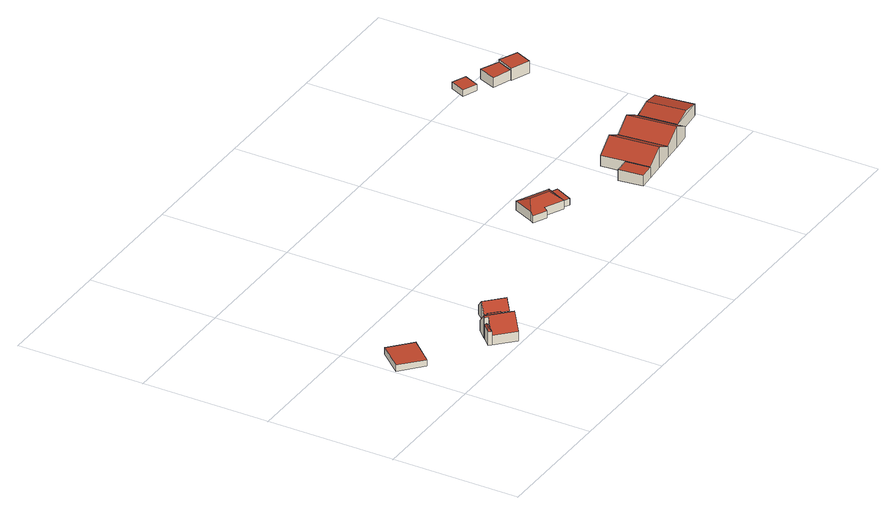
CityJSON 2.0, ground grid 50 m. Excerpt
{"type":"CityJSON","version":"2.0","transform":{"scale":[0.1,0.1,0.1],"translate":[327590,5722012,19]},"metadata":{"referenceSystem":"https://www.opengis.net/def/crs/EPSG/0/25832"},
"CityObjects":{
"building1":{"type":"Building","attributes":{"Geometrietyp2DReferenz":"3000","Gemeindeschluessel":"05170004","function":"51009_1610","roofType":"1000","measuredHeight":2.67},"geometry":[{"type":"Solid","lod":"2","boundaries":[[[[0,1,2,3]],[[4,5,1,0]],[[6,7,5,4]],[[3,2,7,6]],[[4,0,3,6]],[[1,5,7,2]]]],"semantics":{"surfaces":[{"type":"WallSurface"},{"type":"RoofSurface"},{"type":"GroundSurface"}],"values":[[0,0,0,0,1,2]]}}]},
"building2":{"type":"Building","attributes":{"Geometrietyp2DReferenz":"3000","Gemeindeschluessel":"05170004","function":"51009_1610","roofType":"5000","measuredHeight":6.11},"geometry":[{"type":"Solid","lod":"2","boundaries":[[[[8,9,10,11]],[[12,13,9,8]],[[14,15,13,12]],[[11,10,15,14]],[[8,16,12]],[[14,17,11]],[[11,17,16,8]],[[12,16,17,14]],[[9,13,15,10]]]],"semantics":{"surfaces":[{"type":"WallSurface"},{"type":"RoofSurface"},{"type":"GroundSurface"}],"values":[[0,0,0,0,1,0,1,1,2]]}}]},
"building3":{"type":"Building","attributes":{"Gemeindeschluessel":"05170004","Geometrietyp2DReferenz":"3000","function":"31001_1010"},"address":[{"country":"Germany","locality":"Alpen","thoroughfareNumber":"8","thoroughfareName":"Eppinghoven"}],"children":["building3-1","building3-2"]},
"building3-1":{"type":"BuildingPart","attributes":{"roofType":"3100","measuredHeight":9.1},"parents":["building3"],"geometry":[{"type":"Solid","lod":"2","boundaries":[[[[18,19,20,21]],[[22,23,19,18]],[[24,25,23,22]],[[26,27,25,24]],[[28,29,27,26]],[[30,31,29,28]],[[32,33,31,30]],[[34,35,33,32]],[[21,20,36,37]],[[21,37,34,32,30,18]],[[28,26,24,22,18,30]],[[19,23,25,27,29,31,33,35,36,20]],[[37,36,35,34]]]],"semantics":{"surfaces":[{"type":"WallSurface"},{"type":"RoofSurface"},{"type":"GroundSurface"},{"type":"ClosureSurface"}],"values":[[0,0,0,0,0,0,0,0,0,1,1,2,3]]}}]},
"building3-2":{"type":"BuildingPart","attributes":{"roofType":"1000","measuredHeight":3.96},"parents":["building3"],"geometry":[{"type":"Solid","lod":"2","boundaries":[[[[38,39,35,34]],[[40,41,39,38]],[[37,36,41,40]],[[40,38,34,37]],[[39,41,36,35]],[[34,35,36,37]]]],"semantics":{"surfaces":[{"type":"WallSurface"},{"type":"RoofSurface"},{"type":"GroundSurface"},{"type":"ClosureSurface"}],"values":[[0,0,0,1,2,3]]}}]},
"building4":{"type":"Building","attributes":{"Geometrietyp2DReferenz":"3000","Gemeindeschluessel":"05170004","function":"31001_2463","roofType":"3100","measuredHeight":6.96},"address":[{"country":"Germany","locality":"Alpen","thoroughfareNumber":"8","thoroughfareName":"Eppinghoven"}],"geometry":[{"type":"Solid","lod":"2","boundaries":[[[[42,43,44,45]],[[46,47,43,42]],[[48,49,47,46]],[[50,51,49,48]],[[52,53,51,50]],[[54,41,53,52]],[[55,39,41,54]],[[45,44,39,55]],[[45,55,54,52,50,42]],[[48,46,42,50]],[[43,47,49,51,53,41,39,44]]]],"semantics":{"surfaces":[{"type":"WallSurface"},{"type":"RoofSurface"},{"type":"GroundSurface"}],"values":[[0,0,0,0,0,0,0,0,1,1,2]]}}]},
"building5":{"type":"Building","attributes":{"Geometrietyp2DReferenz":"3000","Gemeindeschluessel":"05170004","function":"31001_1010","roofType":"3200","measuredHeight":5.9},"address":[{"country":"Germany","locality":"Alpen","thoroughfareNumber":"9","thoroughfareName":"Eppinghoven"}],"geometry":[{"type":"Solid","lod":"2","boundaries":[[[[56,57,58,59]],[[60,61,57,56]],[[62,63,61,60]],[[64,65,63,62]],[[66,67,65,64]],[[68,69,67,66]],[[70,71,69,68]],[[72,73,71,70]],[[59,58,73,72]],[[74,60,56,59,72,70,75]],[[70,68,66,64,75]],[[75,64,62,74]],[[62,60,74]],[[57,61,63,65,67,69,71,73,58]]]],"semantics":{"surfaces":[{"type":"WallSurface"},{"type":"RoofSurface"},{"type":"GroundSurface"}],"values":[[0,0,0,0,0,0,0,0,0,1,1,1,1,2]]}}]},
"building6":{"type":"Building","attributes":{"Geometrietyp2DReferenz":"3000","Gemeindeschluessel":"05170004","function":"31001_2463","roofType":"1000","measuredHeight":2.62},"address":[{"country":"Germany","locality":"Alpen","thoroughfareNumber":"9","thoroughfareName":"Eppinghoven"}],"geometry":[{"type":"Solid","lod":"2","boundaries":[[[[76,77,67,78]],[[79,80,77,76]],[[81,69,80,79]],[[78,67,69,81]],[[79,76,78,81]],[[77,80,69,67]]]],"semantics":{"surfaces":[{"type":"WallSurface"},{"type":"RoofSurface"},{"type":"GroundSurface"}],"values":[[0,0,0,0,1,2]]}}]},
"building7":{"type":"Building","attributes":{"Geometrietyp2DReferenz":"3000","Gemeindeschluessel":"05170004","function":"51009_1610","roofType":"1000","measuredHeight":4.32},"geometry":[{"type":"Solid","lod":"2","boundaries":[[[[82,83,84,85]],[[86,87,83,82]],[[88,89,87,86]],[[85,84,89,88]],[[86,82,85,88]],[[83,87,89,84]]]],"semantics":{"surfaces":[{"type":"WallSurface"},{"type":"RoofSurface"},{"type":"GroundSurface"}],"values":[[0,0,0,0,1,2]]}}]},
"building8":{"type":"Building","attributes":{"Geometrietyp2DReferenz":"3000","Gemeindeschluessel":"05170004","function":"31001_2720","roofType":"3100","measuredHeight":8.45},"address":[{"country":"Germany","locality":"Alpen","thoroughfareNumber":"11","thoroughfareName":"Eppinghoven"}],"geometry":[{"type":"Solid","lod":"2","boundaries":[[[[90,91,84,92]],[[93,94,91,90]],[[95,96,94,93]],[[97,98,96,95]],[[99,100,98,97]],[[101,83,100,99]],[[92,84,83,101]],[[97,95,93,99]],[[90,92,101,99,93]],[[91,94,96,98,100,83,84]]]],"semantics":{"surfaces":[{"type":"WallSurface"},{"type":"RoofSurface"},{"type":"GroundSurface"}],"values":[[0,0,0,0,0,0,0,1,1,2]]}}]},
"building9":{"type":"Building","attributes":{"Geometrietyp2DReferenz":"3000","Gemeindeschluessel":"05170004","function":"31001_2720","roofType":"3100","measuredHeight":8.46},"address":[{"country":"Germany","locality":"Alpen","thoroughfareNumber":"11","thoroughfareName":"Eppinghoven"}],"geometry":[{"type":"Solid","lod":"2","boundaries":[[[[102,103,96,95]],[[104,105,103,102]],[[106,107,105,104]],[[108,109,107,106]],[[110,111,109,108]],[[112,113,111,110]],[[97,98,113,112]],[[95,96,98,97]],[[95,97,112,102]],[[110,108,106,104,102,112]],[[103,105,107,109,111,113,98,96]]]],"semantics":{"surfaces":[{"type":"WallSurface"},{"type":"RoofSurface"},{"type":"GroundSurface"}],"values":[[0,0,0,0,0,0,0,0,1,1,2]]}}]},
"building10":{"type":"Building","attributes":{"Geometrietyp2DReferenz":"3000","Gemeindeschluessel":"05170004","function":"31001_2720","roofType":"3100","measuredHeight":6.16},"address":[{"country":"Germany","locality":"Alpen","thoroughfareNumber":"11","thoroughfareName":"Eppinghoven"}],"geometry":[{"type":"Solid","lod":"2","boundaries":[[[[114,115,116,117]],[[118,119,115,114]],[[120,121,119,118]],[[117,116,121,120]],[[114,122,118]],[[120,123,117]],[[117,123,122,114]],[[118,122,123,120]],[[115,119,121,116]]]],"semantics":{"surfaces":[{"type":"WallSurface"},{"type":"RoofSurface"},{"type":"GroundSurface"}],"values":[[0,0,0,0,0,0,1,1,2]]}}]},
"building11":{"type":"Building","attributes":{"Geometrietyp2DReferenz":"3000","Gemeindeschluessel":"05170004","function":"51009_1610","roofType":"1000","measuredHeight":2.61},"geometry":[{"type":"Solid","lod":"2","boundaries":[[[[124,125,126,127]],[[128,129,125,124]],[[130,131,129,128]],[[127,126,131,130]],[[128,124,127,130]],[[125,129,131,126]]]],"semantics":{"surfaces":[{"type":"WallSurface"},{"type":"RoofSurface"},{"type":"GroundSurface"}],"values":[[0,0,0,0,1,2]]}}]},
"building12":{"type":"Building","attributes":{"Geometrietyp2DReferenz":"3000","Gemeindeschluessel":"05170004","function":"31001_2720","roofType":"1000","measuredHeight":4.05},"address":[{"country":"Germany","locality":"Alpen","thoroughfareNumber":"12","thoroughfareName":"Eppinghoven"}],"geometry":[{"type":"Solid","lod":"2","boundaries":[[[[132,133,134,135]],[[136,137,133,132]],[[138,139,137,136]],[[135,134,139,138]],[[136,132,135,138]],[[133,137,139,134]]]],"semantics":{"surfaces":[{"type":"WallSurface"},{"type":"RoofSurface"},{"type":"GroundSurface"}],"values":[[0,0,0,0,1,2]]}}]},
"building13":{"type":"Building","attributes":{"Geometrietyp2DReferenz":"3000","Gemeindeschluessel":"05170004","function":"31001_2720","roofType":"1000","measuredHeight":4.94},"address":[{"country":"Germany","locality":"Alpen","thoroughfareNumber":"12","thoroughfareName":"Eppinghoven"}],"geometry":[{"type":"Solid","lod":"2","boundaries":[[[[140,141,142,143]],[[144,145,141,140]],[[146,147,145,144]],[[148,149,147,146]],[[143,142,149,148]],[[146,144,140,143,148]],[[141,145,147,149,142]]]],"semantics":{"surfaces":[{"type":"WallSurface"},{"type":"RoofSurface"},{"type":"GroundSurface"}],"values":[[0,0,0,0,0,1,2]]}}]}
},
"vertices":[
[94,206,34],[94,206,8],[175,298,8],[175,298,34],[9,282,34],[9,282,8],[90,374,34],[90,374,8],
[312,71,75],[312,71,20],[345,105,20],[345,105,75],[301,82,75],[301,82,20],[334,115,75],[334,115,20],[325,96,81],[339,110,81],
[417,42,110],[417,42,19],[453,80,19],[453,80,59],[380,5,59],[380,5,19],[312,71,59],[312,71,19],[345,105,105],[345,105,19],[334,115,105],[334,115,19],[338,119,110],[338,119,19],[374,156,59],[374,156,19],[401,131,59],[401,131,19],[435,97,19],[435,97,59],
[428,159,59],[428,159,19],[463,125,59],[463,125,19],
[444,191,89],[444,191,19],[420,167,19],[420,167,55],[467,215,55],[467,215,19],[533,151,55],[533,151,19],[510,127,89],[510,127,19],[486,102,55],[486,102,19],[463,125,55],[428,159,55],
[1086,354,44],[1086,354,15],[1138,329,15],[1138,329,44],[1093,367,51],[1093,367,15],[1131,448,51],[1131,448,15],[1256,388,51],[1256,388,15],[1255,387,51],[1255,387,15],[1223,318,51],[1223,318,15],[1218,307,51],[1218,307,15],[1145,342,51],[1145,342,15],[1138,395,74],[1211,360,74],
[1286,372,41],[1286,372,15],[1255,387,41],[1253,304,41],[1253,304,15],[1223,318,41],
[1550,152,56],[1550,152,13],[1540,247,13],[1540,247,56],[1490,146,56],[1490,146,13],[1480,241,56],[1480,241,13],
[1530,341,57],[1530,341,13],[1540,247,57],[1604,349,97],[1604,349,13],[1679,356,57],[1679,356,13],[1698,167,57],[1698,167,13],[1624,159,97],[1624,159,13],[1550,152,57],
[1750,364,97],[1750,364,13],[1821,371,57],[1821,371,13],[1823,359,57],[1823,359,13],[1838,209,57],[1838,209,13],[1841,182,57],[1841,182,13],[1770,174,97],[1770,174,13],
[1983,225,59],[1983,225,12],[1967,375,12],[1967,375,59],[1838,209,59],[1838,209,12],[1823,359,59],[1823,359,12],[1911,217,74],[1895,367,74],
[1748,961,38],[1748,961,12],[1773,1020,12],[1773,1020,38],[1692,985,38],[1692,985,12],[1718,1044,38],[1718,1044,12],
[1897,959,50],[1897,959,10],[1825,991,10],[1825,991,50],[1870,897,50],[1870,897,10],[1797,924,50],[1797,924,10],
[1969,927,60],[1969,927,11],[1897,959,11],[1897,959,60],[1941,862,60],[1941,862,11],[1868,893,60],[1868,893,11],[1870,897,60],[1870,897,11]
]}
